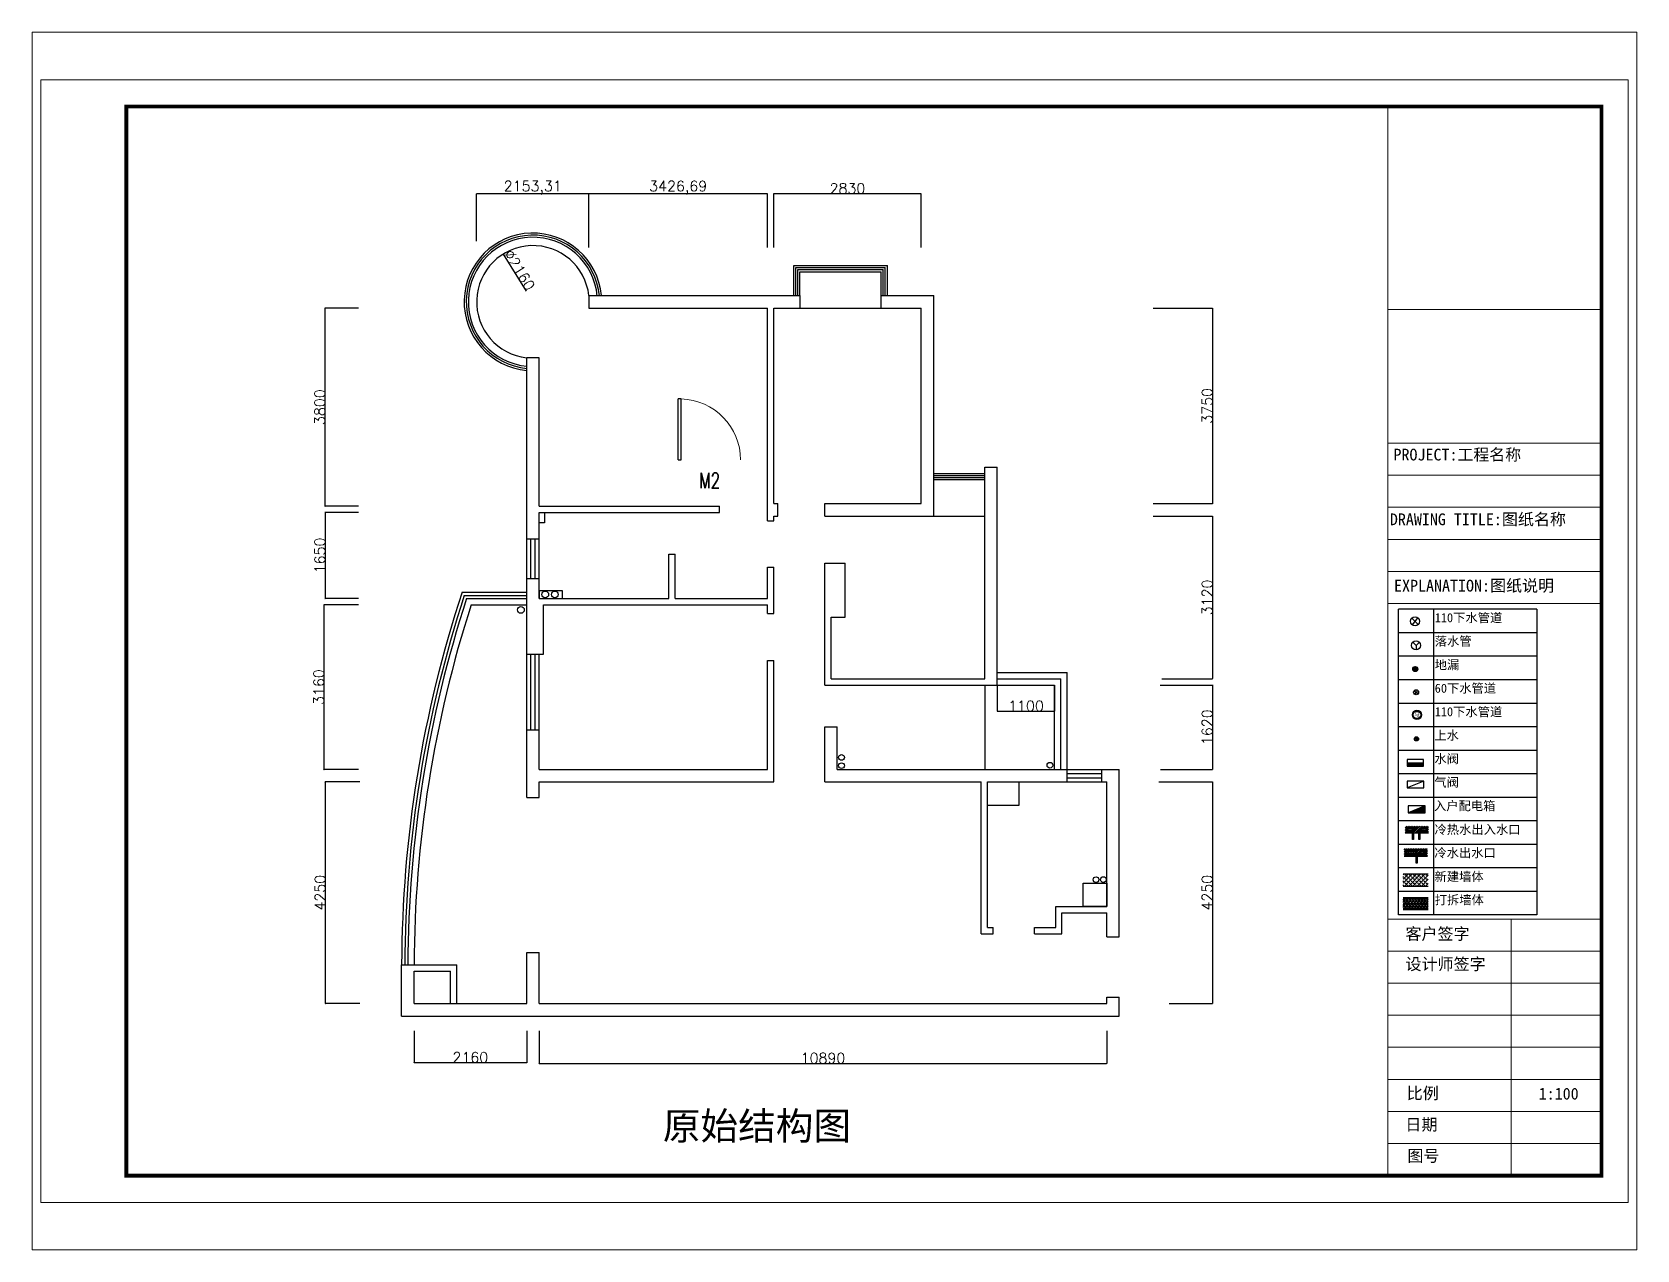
# Paper-space layout '布局1' of a CAD drawing. Header units: millimetres. Extents: x 26 to 231, y 20 to 176.
# The model-space entities are those that its viewports show. They can reach past a viewport. Long polylines and large blocks are cut down to what shows.
import ezdxf

# ---------------------------------------------------------------- set-up
doc = ezdxf.new("R2010")
doc.units = ezdxf.units.MM
doc.layers.add('WINDOW', color=4, linetype='Continuous')
doc.layers.add('WINDOW_TEXT', color=7, linetype='Continuous')
doc.styles.add('_TCH_WINDOW', font='SIMPLEX', dxfattribs={"bigfont": 'GBCBIG'})
doc.styles.get("Standard").update_dxf_attribs({"font": 'txt', "bigfont": 'gbcbig.shx'})
doc.dimstyles.new('ISO-25', dxfattribs={"dimtxt": 200, "dimasz": 2.5, "dimexe": 1.25, "dimexo": 0.625, "dimtad": 1, "dimtxsty": 'Standard', "dimblk": 'ORIGIN', "dimcen": 2.5, "dimadec": 0, "dimazin": 0, "dimtfac": 1, "dimtmove": 0, "dimatfit": 3, "dimldrblk": 'ARCHTICK', "dimfxl": 1, "dimarcsym": 0})

# ---------------------------------------------------------------- blocks, each defined once
blk = doc.blocks.new('_Origin')
at = {"color": 0, "linetype": 'ByBlock', "lineweight": -2}
blk.add_line((0, 0), (-1, 0), dxfattribs=at)
blk.add_circle((0, 0), 0.5, dxfattribs=at)
blk = doc.blocks.new('*D42')
at = {"color": 0, "lineweight": -2}
for p, q in [((192550, 131170), (193688, 131170)), ((193687, 131167), (193687, 127422)), ((192550, 127420), (193688, 127420))]:
    blk.add_line(p, q, dxfattribs=at)
at = {"layer": 'Defpoints', "color": 0}
for p in [(192550, 131170), (192550, 127420), (193687, 127420)]:
    blk.add_point(p, dxfattribs=at)
at = {"color": 0, "lineweight": -2, "xscale": 2.5, "yscale": 2.5, "zscale": 2.5}
for p, rotation in [((193687, 131170), 90), ((193687, 127420), 270)]:
    blk.add_blockref('_Origin', p, dxfattribs=dict(at, rotation=rotation))
at = {"color": 0, "insert": (193586, 129295), "char_height": 200, "attachment_point": 5, "rotation": 90}
blk.add_mtext('3750', dxfattribs=at)
blk = doc.blocks.new('_ARCHTICK')
at = {"color": 0, "linetype": 'ByBlock', "const_width": 0.15}
blk.add_lwpolyline([(-0.5, -0.5), (0.5, 0.5)], dxfattribs=at)
blk = doc.blocks.new('*D43')
at = {"color": 0, "lineweight": -2}
for p, q in [((192552, 127180), (193688, 127180)), ((193687, 127177), (193687, 124062)), ((192718, 124060), (193688, 124060))]:
    blk.add_line(p, q, dxfattribs=at)
at = {"layer": 'Defpoints', "color": 0}
for p in [(192551, 127180), (192717, 124060), (193687, 124060)]:
    blk.add_point(p, dxfattribs=at)
at = {"color": 0, "lineweight": -2, "xscale": 2.5, "yscale": 2.5, "zscale": 2.5}
for p, rotation in [((193687, 127180), 90), ((193687, 124060), 270)]:
    blk.add_blockref('_Origin', p, dxfattribs=dict(at, rotation=rotation))
at = {"color": 0, "insert": (193586, 125620), "char_height": 200, "attachment_point": 5, "rotation": 90}
blk.add_mtext('3120', dxfattribs=at)
blk = doc.blocks.new('*D44')
at = {"color": 0, "lineweight": -2}
for p, q in [((192685, 123940), (193688, 123940)), ((193687, 123937), (193687, 122322)), ((192693, 122320), (193688, 122320))]:
    blk.add_line(p, q, dxfattribs=at)
at = {"layer": 'Defpoints', "color": 0}
for p in [(192685, 123940), (192693, 122320), (193687, 122320)]:
    blk.add_point(p, dxfattribs=at)
at = {"color": 0, "lineweight": -2, "xscale": 2.5, "yscale": 2.5, "zscale": 2.5}
for p, rotation in [((193687, 123940), 90), ((193687, 122320), 270)]:
    blk.add_blockref('_Origin', p, dxfattribs=dict(at, rotation=rotation))
at = {"color": 0, "insert": (193586, 123130), "char_height": 200, "attachment_point": 5, "rotation": 90}
blk.add_mtext('1620', dxfattribs=at)
blk = doc.blocks.new('*D45')
at = {"color": 0, "lineweight": -2}
for p, q in [((192661, 122080), (193688, 122080)), ((193687, 122077), (193687, 117832)), ((192860, 117830), (193688, 117830))]:
    blk.add_line(p, q, dxfattribs=at)
at = {"layer": 'Defpoints', "color": 0}
for p in [(192660, 122080), (192860, 117830), (193687, 117830)]:
    blk.add_point(p, dxfattribs=at)
at = {"color": 0, "lineweight": -2, "xscale": 2.5, "yscale": 2.5, "zscale": 2.5}
for p, rotation in [((193687, 122080), 90), ((193687, 117830), 270)]:
    blk.add_blockref('_Origin', p, dxfattribs=dict(at, rotation=rotation))
at = {"color": 0, "insert": (193586, 119955), "char_height": 200, "attachment_point": 5, "rotation": 90}
blk.add_mtext('4250', dxfattribs=at)
blk = doc.blocks.new('*D46')
at = {"color": 0, "lineweight": -2}
for p, q in [((185270, 132336), (185270, 133365)), ((188098, 133364), (185273, 133364)), ((188100, 132336), (188100, 133365))]:
    blk.add_line(p, q, dxfattribs=at)
at = {"layer": 'Defpoints', "color": 0}
for p in [(185270, 133364), (185270, 132335), (188100, 132335)]:
    blk.add_point(p, dxfattribs=at)
at = {"color": 0, "lineweight": -2, "xscale": 2.5, "yscale": 2.5, "zscale": 2.5, "rotation": 180}
blk.add_blockref('_Origin', (185270, 133364), dxfattribs=at)
at = {"color": 0, "lineweight": -2, "xscale": 2.5, "yscale": 2.5, "zscale": 2.5}
blk.add_blockref('_Origin', (188100, 133364), dxfattribs=at)
at = {"color": 0, "insert": (186685, 133464), "char_height": 200, "attachment_point": 5}
blk.add_mtext('2830', dxfattribs=at)
blk = doc.blocks.new('*D47')
at = {"color": 0, "lineweight": -2}
for p, q in [((181724, 132336), (181724, 133365)), ((185148, 133364), (181726, 133364)), ((185150, 132336), (185150, 133365))]:
    blk.add_line(p, q, dxfattribs=at)
at = {"layer": 'Defpoints', "color": 0}
for p in [(181724, 133364), (181724, 132335), (185150, 132335)]:
    blk.add_point(p, dxfattribs=at)
at = {"color": 0, "lineweight": -2, "xscale": 2.5, "yscale": 2.5, "zscale": 2.5, "rotation": 180}
blk.add_blockref('_Origin', (181724, 133364), dxfattribs=at)
at = {"color": 0, "lineweight": -2, "xscale": 2.5, "yscale": 2.5, "zscale": 2.5}
blk.add_blockref('_Origin', (185150, 133364), dxfattribs=at)
at = {"color": 0, "insert": (183437, 133481), "char_height": 200, "attachment_point": 5}
blk.add_mtext('3426,69', dxfattribs=at)
blk = doc.blocks.new('*D48')
at = {"color": 0, "lineweight": -2}
for p, q in [((179570, 132456), (179570, 133365)), ((181721, 133364), (179573, 133364)), ((181724, 132456), (181724, 133365))]:
    blk.add_line(p, q, dxfattribs=at)
at = {"layer": 'Defpoints', "color": 0}
for p in [(179570, 133364), (179570, 132455), (181724, 132455)]:
    blk.add_point(p, dxfattribs=at)
at = {"color": 0, "lineweight": -2, "xscale": 2.5, "yscale": 2.5, "zscale": 2.5, "rotation": 180}
blk.add_blockref('_Origin', (179570, 133364), dxfattribs=at)
at = {"color": 0, "lineweight": -2, "xscale": 2.5, "yscale": 2.5, "zscale": 2.5}
blk.add_blockref('_Origin', (181724, 133364), dxfattribs=at)
at = {"color": 0, "insert": (180647, 133481), "char_height": 200, "attachment_point": 5}
blk.add_mtext('2153,31', dxfattribs=at)
blk = doc.blocks.new('*D49')
at = {"color": 0, "lineweight": -2}
for p, q in [((177306, 131170), (176660, 131170)), ((176661, 127372), (176661, 131167)), ((177306, 127370), (176660, 127370))]:
    blk.add_line(p, q, dxfattribs=at)
at = {"layer": 'Defpoints', "color": 0}
for p in [(176661, 131170), (177307, 131170), (177307, 127370)]:
    blk.add_point(p, dxfattribs=at)
at = {"color": 0, "lineweight": -2, "xscale": 2.5, "yscale": 2.5, "zscale": 2.5}
for p, rotation in [((176661, 131170), 90), ((176661, 127370), 270)]:
    blk.add_blockref('_Origin', p, dxfattribs=dict(at, rotation=rotation))
at = {"color": 0, "insert": (176561, 129270), "char_height": 200, "attachment_point": 5, "rotation": 90}
blk.add_mtext('3800', dxfattribs=at)
blk = doc.blocks.new('*D50')
at = {"color": 0, "lineweight": -2}
for p, q in [((177306, 127250), (176660, 127250)), ((176661, 127247), (176661, 125602)), ((177306, 125600), (176660, 125600))]:
    blk.add_line(p, q, dxfattribs=at)
at = {"layer": 'Defpoints', "color": 0}
for p in [(177307, 127250), (176661, 125600), (177307, 125600)]:
    blk.add_point(p, dxfattribs=at)
at = {"color": 0, "lineweight": -2, "xscale": 2.5, "yscale": 2.5, "zscale": 2.5}
for p, rotation in [((176661, 127250), 90), ((176661, 125600), 270)]:
    blk.add_blockref('_Origin', p, dxfattribs=dict(at, rotation=rotation))
at = {"color": 0, "insert": (176561, 126425), "char_height": 200, "attachment_point": 5, "rotation": 90}
blk.add_mtext('1650', dxfattribs=at)
blk = doc.blocks.new('*D51')
at = {"color": 0, "lineweight": -2}
for p, q in [((177305, 125480), (176640, 125480)), ((176641, 125477), (176641, 122322)), ((177305, 122320), (176640, 122320))]:
    blk.add_line(p, q, dxfattribs=at)
at = {"layer": 'Defpoints', "color": 0}
for p in [(177306, 125480), (176641, 122320), (177306, 122320)]:
    blk.add_point(p, dxfattribs=at)
at = {"color": 0, "lineweight": -2, "xscale": 2.5, "yscale": 2.5, "zscale": 2.5}
for p, rotation in [((176641, 125480), 90), ((176641, 122320), 270)]:
    blk.add_blockref('_Origin', p, dxfattribs=dict(at, rotation=rotation))
at = {"color": 0, "insert": (176541, 123900), "char_height": 200, "attachment_point": 5, "rotation": 90}
blk.add_mtext('3160', dxfattribs=at)
blk = doc.blocks.new('*D52')
at = {"color": 0, "lineweight": -2}
for p, q in [((177327, 122080), (176665, 122080)), ((176666, 122077), (176666, 117832)), ((177327, 117830), (176665, 117830))]:
    blk.add_line(p, q, dxfattribs=at)
at = {"layer": 'Defpoints', "color": 0}
for p in [(177327, 122080), (176666, 117830), (177327, 117830)]:
    blk.add_point(p, dxfattribs=at)
at = {"color": 0, "lineweight": -2, "xscale": 2.5, "yscale": 2.5, "zscale": 2.5}
for p, rotation in [((176666, 122080), 90), ((176666, 117830), 270)]:
    blk.add_blockref('_Origin', p, dxfattribs=dict(at, rotation=rotation))
at = {"color": 0, "insert": (176566, 119955), "char_height": 200, "attachment_point": 5, "rotation": 90}
blk.add_mtext('4250', dxfattribs=at)
blk = doc.blocks.new('*D53')
at = {"color": 0, "lineweight": -2}
for p, q in [((178370, 117304), (178370, 116694)), ((180530, 117304), (180530, 116694)), ((178373, 116695), (180528, 116695))]:
    blk.add_line(p, q, dxfattribs=at)
at = {"layer": 'Defpoints', "color": 0}
for p in [(178370, 117304), (180530, 117304), (180530, 116695)]:
    blk.add_point(p, dxfattribs=at)
at = {"color": 0, "lineweight": -2, "xscale": 2.5, "yscale": 2.5, "zscale": 2.5, "rotation": 180}
blk.add_blockref('_Origin', (178370, 116695), dxfattribs=at)
at = {"color": 0, "lineweight": -2, "xscale": 2.5, "yscale": 2.5, "zscale": 2.5}
blk.add_blockref('_Origin', (180530, 116695), dxfattribs=at)
at = {"color": 0, "insert": (179450, 116796), "char_height": 200, "attachment_point": 5}
blk.add_mtext('2160', dxfattribs=at)
blk = doc.blocks.new('*D54')
at = {"color": 0, "lineweight": -2}
for p, q in [((180770, 117304), (180770, 116679)), ((191660, 117304), (191660, 116679)), ((180773, 116681), (191658, 116681))]:
    blk.add_line(p, q, dxfattribs=at)
at = {"layer": 'Defpoints', "color": 0}
for p in [(180770, 117304), (191660, 117304), (191660, 116681)]:
    blk.add_point(p, dxfattribs=at)
at = {"color": 0, "lineweight": -2, "xscale": 2.5, "yscale": 2.5, "zscale": 2.5, "rotation": 180}
blk.add_blockref('_Origin', (180770, 116681), dxfattribs=at)
at = {"color": 0, "lineweight": -2, "xscale": 2.5, "yscale": 2.5, "zscale": 2.5}
blk.add_blockref('_Origin', (191660, 116681), dxfattribs=at)
at = {"color": 0, "insert": (186215, 116781), "char_height": 200, "attachment_point": 5}
blk.add_mtext('10890', dxfattribs=at)
blk = doc.blocks.new('*D55')
at = {"color": 0, "lineweight": -2}
for p, q in [((189560, 123939), (189560, 123437)), ((190660, 123939), (190660, 123437)), ((189563, 123439), (190658, 123439))]:
    blk.add_line(p, q, dxfattribs=at)
at = {"layer": 'Defpoints', "color": 0}
for p in [(189560, 123940), (190660, 123940), (190660, 123439)]:
    blk.add_point(p, dxfattribs=at)
at = {"color": 0, "lineweight": -2, "xscale": 2.5, "yscale": 2.5, "zscale": 2.5, "rotation": 180}
blk.add_blockref('_Origin', (189560, 123439), dxfattribs=at)
at = {"color": 0, "lineweight": -2, "xscale": 2.5, "yscale": 2.5, "zscale": 2.5}
blk.add_blockref('_Origin', (190660, 123439), dxfattribs=at)
at = {"color": 0, "insert": (190110, 123539), "char_height": 200, "attachment_point": 5}
blk.add_mtext('1100', dxfattribs=at)
blk = doc.blocks.new('*D56')
at = {"color": 0, "lineweight": -2}
blk.add_line((180524, 131494), (180085, 132207), dxfattribs=at)
at = {"layer": 'Defpoints', "color": 0}
for p in [(180084, 132209), (181217, 130370)]:
    blk.add_point(p, dxfattribs=at)
at = {"color": 0, "lineweight": -2, "xscale": 2.5, "yscale": 2.5, "zscale": 2.5, "rotation": 121.6587078962001}
blk.add_blockref('_Origin', (180084, 132209), dxfattribs=at)
at = {"color": 0, "insert": (180391, 131902), "char_height": 200, "attachment_point": 5, "rotation": 301.6587}
blk.add_mtext('∅2160', dxfattribs=at)
blk = doc.blocks.new('fgkkhg')
h = blk.add_hatch()
h.set_pattern_fill('ANSI31', color=250, scale=5.095412, style=0)
h.set_pattern_definition([(45, (-7089523.142, 4857387.48), (-11.439526408, 11.439526408), [])])
h.paths.add_polyline_path([(154510, 18271, 1), (154428, 18271, 1)])
for points in [[(154606, 16686), (154606, 16740), (154335, 16740), (154335, 16686)], [(154631, 15924), (154631, 16035), (154354, 15924)]]:
    blk.add_hatch(color=250).paths.add_polyline_path(points)
h = blk.add_hatch()
h.set_pattern_fill('ANSI31', color=250, scale=192.169827, style=0)
h.set_pattern_definition([(45, (2325922.912, -3127296.504), (-13.58845881, 13.58845881), [])])
h.paths.add_polyline_path([(154525, 15656), (154541, 15656), (154541, 15597), (154687, 15597), (154687, 15703), (154303, 15703), (154303, 15597), (154425, 15597), (154425, 15656), (154442, 15656), (154442, 15597), (154525, 15597)])
h = blk.add_hatch()
h.set_pattern_fill('ANSI31', color=250, scale=192.169827, style=0)
h.set_pattern_definition([(45, (2325916.34, -3127244.706), (-13.58845881, 13.58845881), [])])
h.paths.add_polyline_path([(154671, 15337), (154288, 15337), (154288, 15213), (154483, 15213), (154483, 15272), (154500, 15272), (154500, 15213), (154671, 15213)])
h = blk.add_hatch()
h.set_pattern_fill('SACNCR', color=250, scale=20.381648, style=0)
h.set_pattern_definition([(45, (76266.75, 11514.293), (-34.31858, 34.31858), []), (45, (76301.07, 11514.293), (-34.31858, 34.31858), [0, -48.5338])])
h.paths.add_polyline_path([(154680, 14923), (154272, 14923), (154272, 14719), (154680, 14719)])
h = blk.add_hatch()
h.set_pattern_fill('NET3', color=250, scale=13.587766, style=0)
h.set_pattern_definition([(0, (76266.75, 11514.293), (0, 43.141156), []), (60, (76266.75, 11514.293), (-37.361337, 21.570578), []), (120, (76266.75, 11514.293), (-37.361337, -21.570578), [])])
h.paths.add_polyline_path([(154680, 14539), (154272, 14539), (154272, 14335), (154680, 14335)])
at = {"color": 115}
for p, q in [((156455, 19248), (154195, 19248)), ((154195, 14252), (154195, 19248)), ((154772, 14252), (154772, 19248)), ((156455, 19248), (156455, 14252)), ((156455, 18864), (154195, 18864)), ((156455, 18480), (154195, 18480)), ((156455, 18095), (154195, 18095)), ((156455, 17711), (154195, 17711)), ((156455, 17327), (154195, 17327)), ((156455, 16942), (154195, 16942)), ((156455, 16558), (154195, 16558)), ((156455, 16174), (154195, 16174)), ((156455, 15789), (154195, 15789)), ((156455, 15405), (154195, 15405)), ((156455, 15021), (154195, 15021)), ((156455, 14636), (154195, 14636)), ((156455, 14252), (154195, 14252))]:
    blk.add_line(p, q, dxfattribs=at)
at = {"color": 118}
for p, q in [((154412, 19105), (154518, 19000)), ((154510, 19112), (154420, 18993)), ((154427, 18710), (154481, 18659)), ((154481, 18659), (154536, 18710)), ((154481, 18659), (154481, 18584)), ((154483, 17892), (154444, 17905)), ((154483, 17892), (154459, 17859)), ((154483, 17892), (154483, 17933)), ((154483, 17892), (154522, 17905)), ((154483, 17892), (154507, 17859)), ((154609, 16437), (154337, 16328))]:
    blk.add_line(p, q, dxfattribs=at)
at = {"color": 145}
for p, q in [((154488, 17164), (154488, 17096)), ((154606, 16795), (154335, 16795)), ((154335, 16795), (154335, 16686)), ((154606, 16686), (154606, 16795)), ((154335, 16686), (154606, 16686)), ((154609, 16437), (154337, 16437)), ((154337, 16437), (154337, 16328)), ((154337, 16328), (154609, 16328)), ((154609, 16328), (154609, 16437)), ((154631, 16035), (154354, 16035)), ((154354, 16035), (154354, 15924)), ((154631, 15924), (154631, 16035)), ((154354, 15924), (154631, 15924)), ((154303, 15597), (154425, 15597)), ((154425, 15656), (154442, 15656)), ((154425, 15484), (154425, 15656)), ((154442, 15484), (154425, 15484)), ((154442, 15656), (154442, 15484)), ((154442, 15597), (154525, 15597)), ((154525, 15656), (154541, 15656)), ((154525, 15484), (154525, 15656)), ((154541, 15484), (154525, 15484)), ((154541, 15656), (154541, 15484)), ((154541, 15597), (154685, 15597)), ((154483, 15272), (154500, 15272)), ((154483, 15100), (154483, 15272)), ((154500, 15272), (154500, 15100)), ((154288, 15213), (154483, 15213)), ((154500, 15100), (154483, 15100)), ((154500, 15213), (154671, 15213))]:
    blk.add_line(p, q, dxfattribs=at)
at = {"color": 250}
for p, q in [((154335, 16740), (154606, 16740)), ((154631, 16035), (154354, 15924))]:
    blk.add_line(p, q, dxfattribs=at)
at = {"color": 255}
for p, q in [((154272, 14923), (154680, 14923)), ((154680, 14719), (154272, 14719)), ((154272, 14539), (154680, 14539)), ((154680, 14335), (154272, 14335))]:
    blk.add_line(p, q, dxfattribs=at)
at = {"color": 145}
for centre, radius in [((154465, 19053), 74.7), ((154481, 18659), 74.6), ((154469, 18271), 40.8), ((154483, 17892), 40.8), ((154496, 17524), 74.7), ((154496, 17524), 61.5), ((154488, 17130), 34), ((154488, 17130), 17)]:
    blk.add_circle(centre, radius, dxfattribs=at)
at = {"color": 115, "char_height": 147.22, "width": 1614.1, "attachment_point": 1}
for s, insert in [('{\\fNSimSun|b0|i0|c134|p49;110下水管道}', (154787, 19185)), ('{\\fNSimSun|b0|i0|c134|p49;落水管}', (154787, 18801)), ('{\\fNSimSun|b0|i0|c134|p49;地漏}', (154787, 18416)), ('{\\fNSimSun|b0|i0|c134|p49;60下水管道}', (154787, 18032)), ('{\\fNSimSun|b0|i0|c134|p49;110下水管道}', (154787, 17648)), ('{\\fNSimSun|b0|i0|c134|p49;上水}', (154781, 17263)), ('{\\fNSimSun|b0|i0|c134|p49;水阀}', (154781, 16879)), ('{\\fNSimSun|b0|i0|c134|p49;气阀}', (154781, 16495)), ('{\\fNSimSun|b0|i0|c134|p49;入户配电箱}', (154775, 16110)), ('{\\fNSimSun|b0|i0|c134|p49;冷热水出入水口}', (154784, 15723)), ('{\\fNSimSun|b0|i0|c134|p49;冷水出水口}', (154781, 15342)), ('{\\fNSimSun|b0|i0|c134|p49;新建墙体}', (154784, 14954)), ('{\\fNSimSun|b0|i0|c134|p49;打拆墙体}', (154787, 14573))]:
    blk.add_mtext(s, dxfattribs=dict(at, insert=insert))
at = {"color": 1, "insert": (154453, 17565), "char_height": 62.28, "width": 107.15, "attachment_point": 1}
blk.add_mtext('{\\fSimSun|b0|i0|c134|p2;马}', dxfattribs=at)
blk = doc.blocks.new('A$C08DA7D29')
at = {"color": 145, "lineweight": 0}
for p, q in [((26919, 21901), (26919, 534)), ((26919, 17842), (31192, 17842)), ((26919, 15171), (31192, 15171)), ((26919, 14530), (31192, 14530)), ((26919, 13889), (31192, 13889)), ((26919, 13248), (31192, 13248)), ((26919, 12607), (31192, 12607)), ((26919, 11966), (31192, 11966)), ((26919, 5662), (31192, 5662)), ((29387, 5662), (29387, 534)), ((26919, 5021), (31192, 5021)), ((26919, 4380), (31192, 4380)), ((26919, 3739), (31192, 3739)), ((26919, 3098), (31192, 3098)), ((26919, 2457), (31192, 2457)), ((26919, 1816), (31192, 1816)), ((26919, 1175), (31192, 1175))]:
    blk.add_line(p, q, dxfattribs=at)
blk.add_lwpolyline([(0, 22435), (31726, 22435), (31726, 0), (0, 0)], close=True, dxfattribs=at)
at = {"color": 1, "lineweight": 0, "const_width": 75.5}
blk.add_lwpolyline([(1709, 21901), (31192, 21901), (31192, 534), (1709, 534)], close=True, dxfattribs=at)
at = {"color": 1, "xscale": 1.222650000010617, "yscale": 1.222649999996064, "zscale": 1.22265}
blk.add_blockref('fgkkhg', (-161391, -11683), dxfattribs=at)
at = {"color": 145, "lineweight": 0, "char_height": 279.79, "width": 4729.76, "attachment_point": 1}
for s, insert in [('{\\fNSimSun|b0|i0|c134|p49;\\H0.8399x;PROJECT:\\H0.9922x;工程名称}', (27035, 15060)), ('{\\fNSimSun|b0|i0|c134|p49;\\H0.8399x; DRAWING TITLE:图纸名称}', (26803, 13767)), ('{\\fNSimSun|b0|i0|c134|p49;\\H0.8399x;EXPLANATION:图纸说明}', (27046, 12441)), ('{\\fNSimSun|b0|i0|c134|p49;\\H0.8399x;客户签字}', (27274, 5484)), ('{\\fNSimSun|b0|i0|c134|p49;\\H0.8399x;设计师签字}', (27274, 4879)), ('{\\fNSimSun|b0|i0|c134|p49;\\H0.8399x;比例}', (27300, 2298)), ('{\\fNSimSun|b0|i0|c134|p49;\\H0.8399x;1:100}', (29937, 2289)), ('{\\fNSimSun|b0|i0|c134|p49;\\H0.8399x;日期}', (27274, 1672)), ('{\\fNSimSun|b0|i0|c134|p49;\\H0.8399x;图号}', (27313, 1048))]:
    blk.add_mtext(s, dxfattribs=dict(at, insert=insert))
blk = doc.blocks.new('$DorLib2D$00000001')
for p, q in [((0.45, 0.975), (0.5, 0.975)), ((0.45, 0), (0.45, 0.975)), ((0.5, 0), (0.5, 0.975)), ((0.5, 0), (0.45, 0))]:
    blk.add_line(p, q)
at = {"lineweight": 13}
blk.add_arc((0.475, 0), 0.975, 91.4693, 180, dxfattribs=at)

msp = doc.modelspace()

# ---------------------------------------------------------------- linework, layer by layer
at = {"color": 2}
for p, q in [((185653.379, 131989.601), (187450.414, 131989.601)), ((185653.379, 131409.601), (185653.379, 131989.601)), ((185693.379, 131949.601), (187410.414, 131949.601)), ((185693.379, 131409.601), (185693.379, 131949.601)), ((185733.379, 131909.601), (187370.414, 131909.601)), ((185733.379, 131409.601), (185733.379, 131909.601)), ((185773.379, 131869.601), (187330.414, 131869.601)), ((185773.379, 131409.601), (185773.379, 131869.601)), ((187330.414, 131409.601), (187330.414, 131869.601)), ((187370.414, 131409.601), (187370.414, 131909.601)), ((187410.414, 131409.601), (187410.414, 131949.601)), ((187450.414, 131409.601), (187450.414, 131989.601)), ((188340.414, 127999.601), (189320.414, 127999.601)), ((188340.414, 127959.601), (189320.414, 127959.601)), ((188340.414, 127919.601), (189320.414, 127919.601)), ((188340.414, 127879.601), (189320.414, 127879.601)), ((180610.414, 125979.601), (180610.414, 126739.601)), ((180690.414, 125979.601), (180690.414, 126739.601)), ((179290.414, 125719.601), (180530.414, 125719.601)), ((179333.843, 125659.601), (180530.414, 125659.601)), ((179377.359, 125599.601), (180530.414, 125599.601)), ((180610.414, 123079.601), (180610.414, 124529.601)), ((180690.414, 123079.601), (180690.414, 124529.601)), ((189560.414, 124179.601), (190900.414, 124179.601)), ((190900.414, 122319.601), (190900.414, 124179.601)), ((189560.414, 124059.601), (190780.414, 124059.601)), ((190780.414, 122319.601), (190780.414, 124059.601)), ((190900.414, 122239.601), (191565.758, 122239.601)), ((190900.414, 122159.601), (191565.758, 122159.601))]:
    msp.add_line(p, q, dxfattribs=at)
for p, q in [((181723.727, 131409.601), (185773.379, 131409.601)), ((181723.727, 131409.601), (181723.727, 131169.601)), ((181723.727, 131169.601), (185150.414, 131169.601)), ((185150.414, 127089.601), (185150.414, 131169.601)), ((185270.414, 131169.601), (188100.414, 131169.601)), ((185270.414, 127419.601), (185270.414, 131169.601)), ((185773.379, 131409.601), (185773.379, 131169.601)), ((187330.414, 131409.601), (188340.414, 131409.601)), ((187330.414, 131169.601), (187330.414, 131409.601)), ((188100.414, 127419.601), (188100.414, 131169.601)), ((188340.414, 127179.601), (188340.414, 131409.601)), ((180530.414, 121779.601), (180530.414, 130216.288)), ((180770.414, 130216.288), (180530.414, 130216.288)), ((180770.414, 127369.601), (180770.414, 130216.288)), ((189320.414, 124059.601), (189320.414, 128119.601)), ((189320.414, 128119.601), (189560.414, 128119.601)), ((189560.414, 123939.601), (189560.414, 128119.601)), ((180770.414, 127369.601), (184230.414, 127369.601)), ((180770.414, 127249.601), (184230.414, 127249.601)), ((180770.414, 125599.601), (180770.414, 127249.601)), ((184230.414, 127249.601), (184230.414, 127369.601)), ((185270.414, 127419.601), (185350.414, 127419.601)), ((185270.414, 127419.601), (185350.414, 127419.601)), ((185270.414, 127179.601), (185350.414, 127179.601)), ((185270.414, 127089.601), (185270.414, 127179.601)), ((185350.414, 127179.601), (185350.414, 127419.601)), ((186250.414, 127419.601), (188100.414, 127419.601)), ((186250.414, 127179.601), (186250.414, 127419.601)), ((186250.414, 127179.601), (189320.414, 127179.601)), ((185150.414, 127089.601), (185270.414, 127089.601)), ((180770.414, 126739.601), (180530.414, 126739.601)), ((183260.414, 126449.601), (183380.414, 126449.601)), ((183260.414, 125599.601), (183260.414, 126449.601)), ((183380.414, 125599.601), (183380.414, 126449.601)), ((186250.414, 126279.601), (186640.414, 126279.601)), ((186250.414, 123939.601), (186250.414, 126279.601)), ((186640.414, 125239.601), (186640.414, 126279.601)), ((180770.414, 125979.601), (180530.414, 125979.601)), ((185150.414, 126199.601), (185270.414, 126199.601)), ((185150.414, 125599.601), (185150.414, 126199.601)), ((185270.414, 125309.601), (185270.414, 126199.601)), ((180770.414, 125599.601), (183260.414, 125599.601)), ((180850.414, 125479.601), (185150.414, 125479.601)), ((180850.414, 124529.601), (180850.414, 125479.601)), ((183380.414, 125599.601), (185150.414, 125599.601)), ((185150.414, 125309.601), (185150.414, 125479.601)), ((185150.414, 125309.601), (185270.414, 125309.601)), ((186370.414, 125239.601), (186640.414, 125239.601)), ((186370.414, 124059.601), (186370.414, 125239.601)), ((180530.414, 124529.601), (180850.414, 124529.601)), ((180770.414, 122319.601), (180770.414, 124529.601)), ((185150.414, 124409.601), (185270.414, 124409.601)), ((185150.414, 122319.601), (185150.414, 124409.601)), ((185270.414, 122079.601), (185270.414, 124409.601)), ((186250.414, 123939.601), (189560.414, 123939.601)), ((186370.414, 124059.601), (189320.414, 124059.601)), ((180530.414, 123079.601), (180770.414, 123079.601)), ((186250.414, 123139.601), (186490.414, 123139.601)), ((186250.414, 122079.601), (186250.414, 123139.601)), ((186490.414, 122319.601), (186490.414, 123139.601)), ((180770.414, 122319.601), (185150.414, 122319.601)), ((186490.414, 122319.601), (189560.414, 122319.601)), ((189560.414, 122319.601), (190900.414, 122319.601)), ((190900.414, 122319.601), (191900.414, 122319.601)), ((190900.414, 122079.601), (190900.414, 122319.601)), ((191565.758, 122079.601), (191565.758, 122319.601)), ((191900.414, 119109.601), (191900.414, 122319.601)), ((180770.414, 122079.601), (185270.414, 122079.601)), ((180770.414, 121779.601), (180770.414, 122079.601)), ((186250.414, 122079.601), (189250.414, 122079.601)), ((189250.414, 119169.601), (189250.414, 122079.601)), ((189370.414, 122079.601), (191660.414, 122079.601)), ((189370.414, 119289.601), (189370.414, 122079.601)), ((191660.414, 119689.601), (191660.414, 122079.601)), ((180530.414, 121779.601), (180770.414, 121779.601)), ((190680.414, 119689.601), (191660.414, 119689.601)), ((190680.414, 119289.601), (190680.414, 119689.601)), ((190800.414, 119569.601), (191660.414, 119569.601)), ((190800.414, 119169.601), (190800.414, 119569.601)), ((191660.414, 119109.601), (191660.414, 119569.601)), ((189250.414, 119169.601), (189480.414, 119169.601)), ((189370.414, 119289.601), (189480.414, 119289.601)), ((189480.414, 119169.601), (189480.414, 119289.601)), ((190270.414, 119289.601), (190680.414, 119289.601)), ((190270.414, 119169.601), (190270.414, 119289.601)), ((190270.414, 119169.601), (190800.414, 119169.601)), ((191660.414, 119109.601), (191900.414, 119109.601)), ((178130.414, 118569.601), (179190.414, 118569.601)), ((178130.414, 117589.601), (178130.414, 118569.601)), ((178370.414, 118569.241), (178370.414, 118569.601)), ((179190.414, 117829.601), (179190.414, 118569.601)), ((180530.414, 118809.601), (180770.414, 118809.601)), ((180530.414, 117829.601), (180530.414, 118809.601)), ((180770.414, 117829.601), (180770.414, 118809.601)), ((178370.414, 118449.601), (179070.414, 118449.601)), ((178370.414, 117829.601), (178370.414, 118449.601)), ((179070.414, 117829.601), (179070.414, 118449.601)), ((191660.414, 117949.601), (191900.414, 117949.601)), ((191660.414, 117829.601), (191660.414, 117949.601)), ((191900.414, 117589.601), (191900.414, 117949.601)), ((178370.414, 117829.601), (180530.414, 117829.601)), ((180770.414, 117829.601), (191660.414, 117829.601)), ((178130.414, 117589.601), (191900.414, 117589.601))]:
    msp.add_line(p, q)
at = {"color": 250}
for p, q in [((179464.651, 125479.601), (180530.414, 125479.601)), ((189320.414, 123939.601), (189320.414, 122319.601)), ((189560.414, 123939.601), (190660.414, 123939.601)), ((190660.414, 122319.601), (190660.414, 123939.601))]:
    msp.add_line(p, q, dxfattribs=at)
for points in [[(180770.414, 127249.601), (180870.414, 127249.601), (180870.414, 127049.601), (180770.414, 127049.601)], [(180770.414, 125599.601), (181220.414, 125599.601), (181220.414, 125749.601), (180770.414, 125749.601)], [(191660.414, 119689.601), (191210.414, 119689.601), (191210.414, 120139.601), (191660.414, 120139.601)]]:
    msp.add_lwpolyline(points, close=True)
msp.add_lwpolyline([(189370.414, 122079.601), (189970.414, 122079.601), (189970.414, 121629.601), (189370.414, 121629.601)])
for centre, radius in [((180885.997, 125678.105), 65.022), ((181070.594, 125678.105), 65.022), ((180419.325, 125380.886), 65.022), ((186569.919, 122551.822), 55), ((186569.919, 122392.143), 55), ((190569.218, 122400.885), 55), ((191453.875, 120205.475), 55), ((191595.296, 120206.417), 55)]:
    msp.add_circle(centre, radius)
at = {"color": 2}
for centre, radius, start, end in [((180650.414, 131289.601), 1320, 5.2159086, 264.7840914), ((180650.414, 131289.601), 1280, 5.2159086, 264.7840914), ((180650.414, 131289.601), 1240, 5.2159086, 264.7840914), ((201171.135, 118500.624), 23040.824, 161.7410319, 179.8284739), ((201171.135, 118500.624), 22980.824, 161.8491676, 179.8284739), ((201171.135, 118500.624), 22920.824, 161.957802, 179.8284739)]:
    msp.add_arc(centre, radius, start, end, dxfattribs=at)
at = {"color": 250}
for centre, radius, start, end in [((180650.414, 131289.601), 1080, 6.3793702, 263.6206298), ((201171.135, 118500.624), 22800.824, 162.1765827, 179.8284739)]:
    msp.add_arc(centre, radius, start, end, dxfattribs=at)

# ---------------------------------------------------------------- block references
at = {"xscale": 0.9599999999627469, "yscale": 0.9599999999918507, "zscale": 0.9599999999999999}
msp.add_blockref('A$C08DA7D29', (171207.589, 114015.383), dxfattribs=at)
at = {"layer": 'WINDOW'}
ref = msp.add_blockref('$DorLib2D$00000001', (184035.001, 128257.217), dxfattribs=dict(at, xscale=-1200, yscale=1200, zscale=-1200))
ref.add_attrib('A', 'M2', (183845.001, 127713.467), dxfattribs={"layer": 'WINDOW_TEXT', "height": 297.5, "style": '_TCH_WINDOW', "width": 0.705882})

# ---------------------------------------------------------------- texts
at = {"color": 255, "insert": (183142.836, 115745.604), "char_height": 529.50857, "width": 5479.70755, "attachment_point": 1}
msp.add_mtext('{\\fSimHei|b0|i0|c134|p2;原始结构图}', dxfattribs=at)

# ---------------------------------------------------------------- dimensions: what is measured, and where the dimension line sits
for base, p1, p2, picture, middle in [((179570.414, 133363.883), (181723.727, 132454.924), (179570.414, 132454.924), '*D48', (180647.071, 133481.175)), ((181723.727, 133363.727), (185150.414, 132334.924), (181723.727, 132334.924), '*D47', (183437.071, 133481.018)), ((185270.414, 133363.727), (188100.414, 132334.924), (185270.414, 132334.924), '*D46', (186685.414, 133464.352)), ((190660.414, 123438.51), (189560.414, 123939.601), (190660.414, 123939.601), '*D55', (190110.414, 123539.135)), ((180530.414, 116695.194), (178370.414, 117304.258), (180530.414, 117304.258), '*D53', (179450.414, 116795.819)), ((191660.414, 116680.58), (180770.414, 117304.258), (191660.414, 117304.258), '*D54', (186215.414, 116781.205))]:
    dim = msp.add_linear_dim(base=base, p1=p1, p2=p2, dimstyle='ISO-25')
    dim.commit()
    dim.dimension.update_dxf_attribs({"geometry": picture, "text_midpoint": middle})
dim = msp.add_diameter_dim_2p(p1=(181217.261, 130370.316), p2=(180083.567, 132208.886), dimstyle='ISO-25')
dim.commit()
dim.dimension.update_dxf_attribs({"geometry": '*D56', "text_midpoint": (180305.211, 131849.435), "dimtype": 163})
for base, p1, p2, picture, middle in [((176661.422, 131169.601), (177306.545, 127369.601), (177306.545, 131169.601), '*D49', (176560.797, 129269.601)), ((193686.827, 127419.601), (192549.658, 131169.601), (192549.658, 127419.601), '*D42', (193586.202, 129294.601)), ((176661.422, 125599.601), (177306.545, 127249.601), (177306.545, 125599.601), '*D50', (176560.797, 126424.601)), ((193686.827, 124059.601), (192551.431, 127179.601), (192717.318, 124059.601), '*D43', (193586.202, 125619.601)), ((176641.214, 122319.601), (177305.92, 125479.601), (177305.92, 122319.601), '*D51', (176540.589, 123899.601)), ((193686.827, 122319.601), (192684.563, 123939.601), (192692.752, 122319.601), '*D44', (193586.202, 123129.601)), ((176666.241, 117829.601), (177327.128, 122079.601), (177327.128, 117829.601), '*D52', (176565.616, 119954.601)), ((193686.827, 117829.601), (192659.997, 122079.601), (192859.704, 117829.601), '*D45', (193586.202, 119954.601))]:
    dim = msp.add_linear_dim(base=base, p1=p1, p2=p2, angle=90, dimstyle='ISO-25')
    dim.commit()
    dim.dimension.update_dxf_attribs({"geometry": picture, "text_midpoint": middle})

psp = doc.layouts.new('布局1')

# ---------------------------------------------------------------- viewports
at = {"layer": '0'}
psp.add_viewport(center=(128.5, 97.5), size=(205.6, 156), view_center_point=(186436.247, 124784.22), view_height=23362.66206, dxfattribs=at)

doc.saveas('drawing.dxf')
